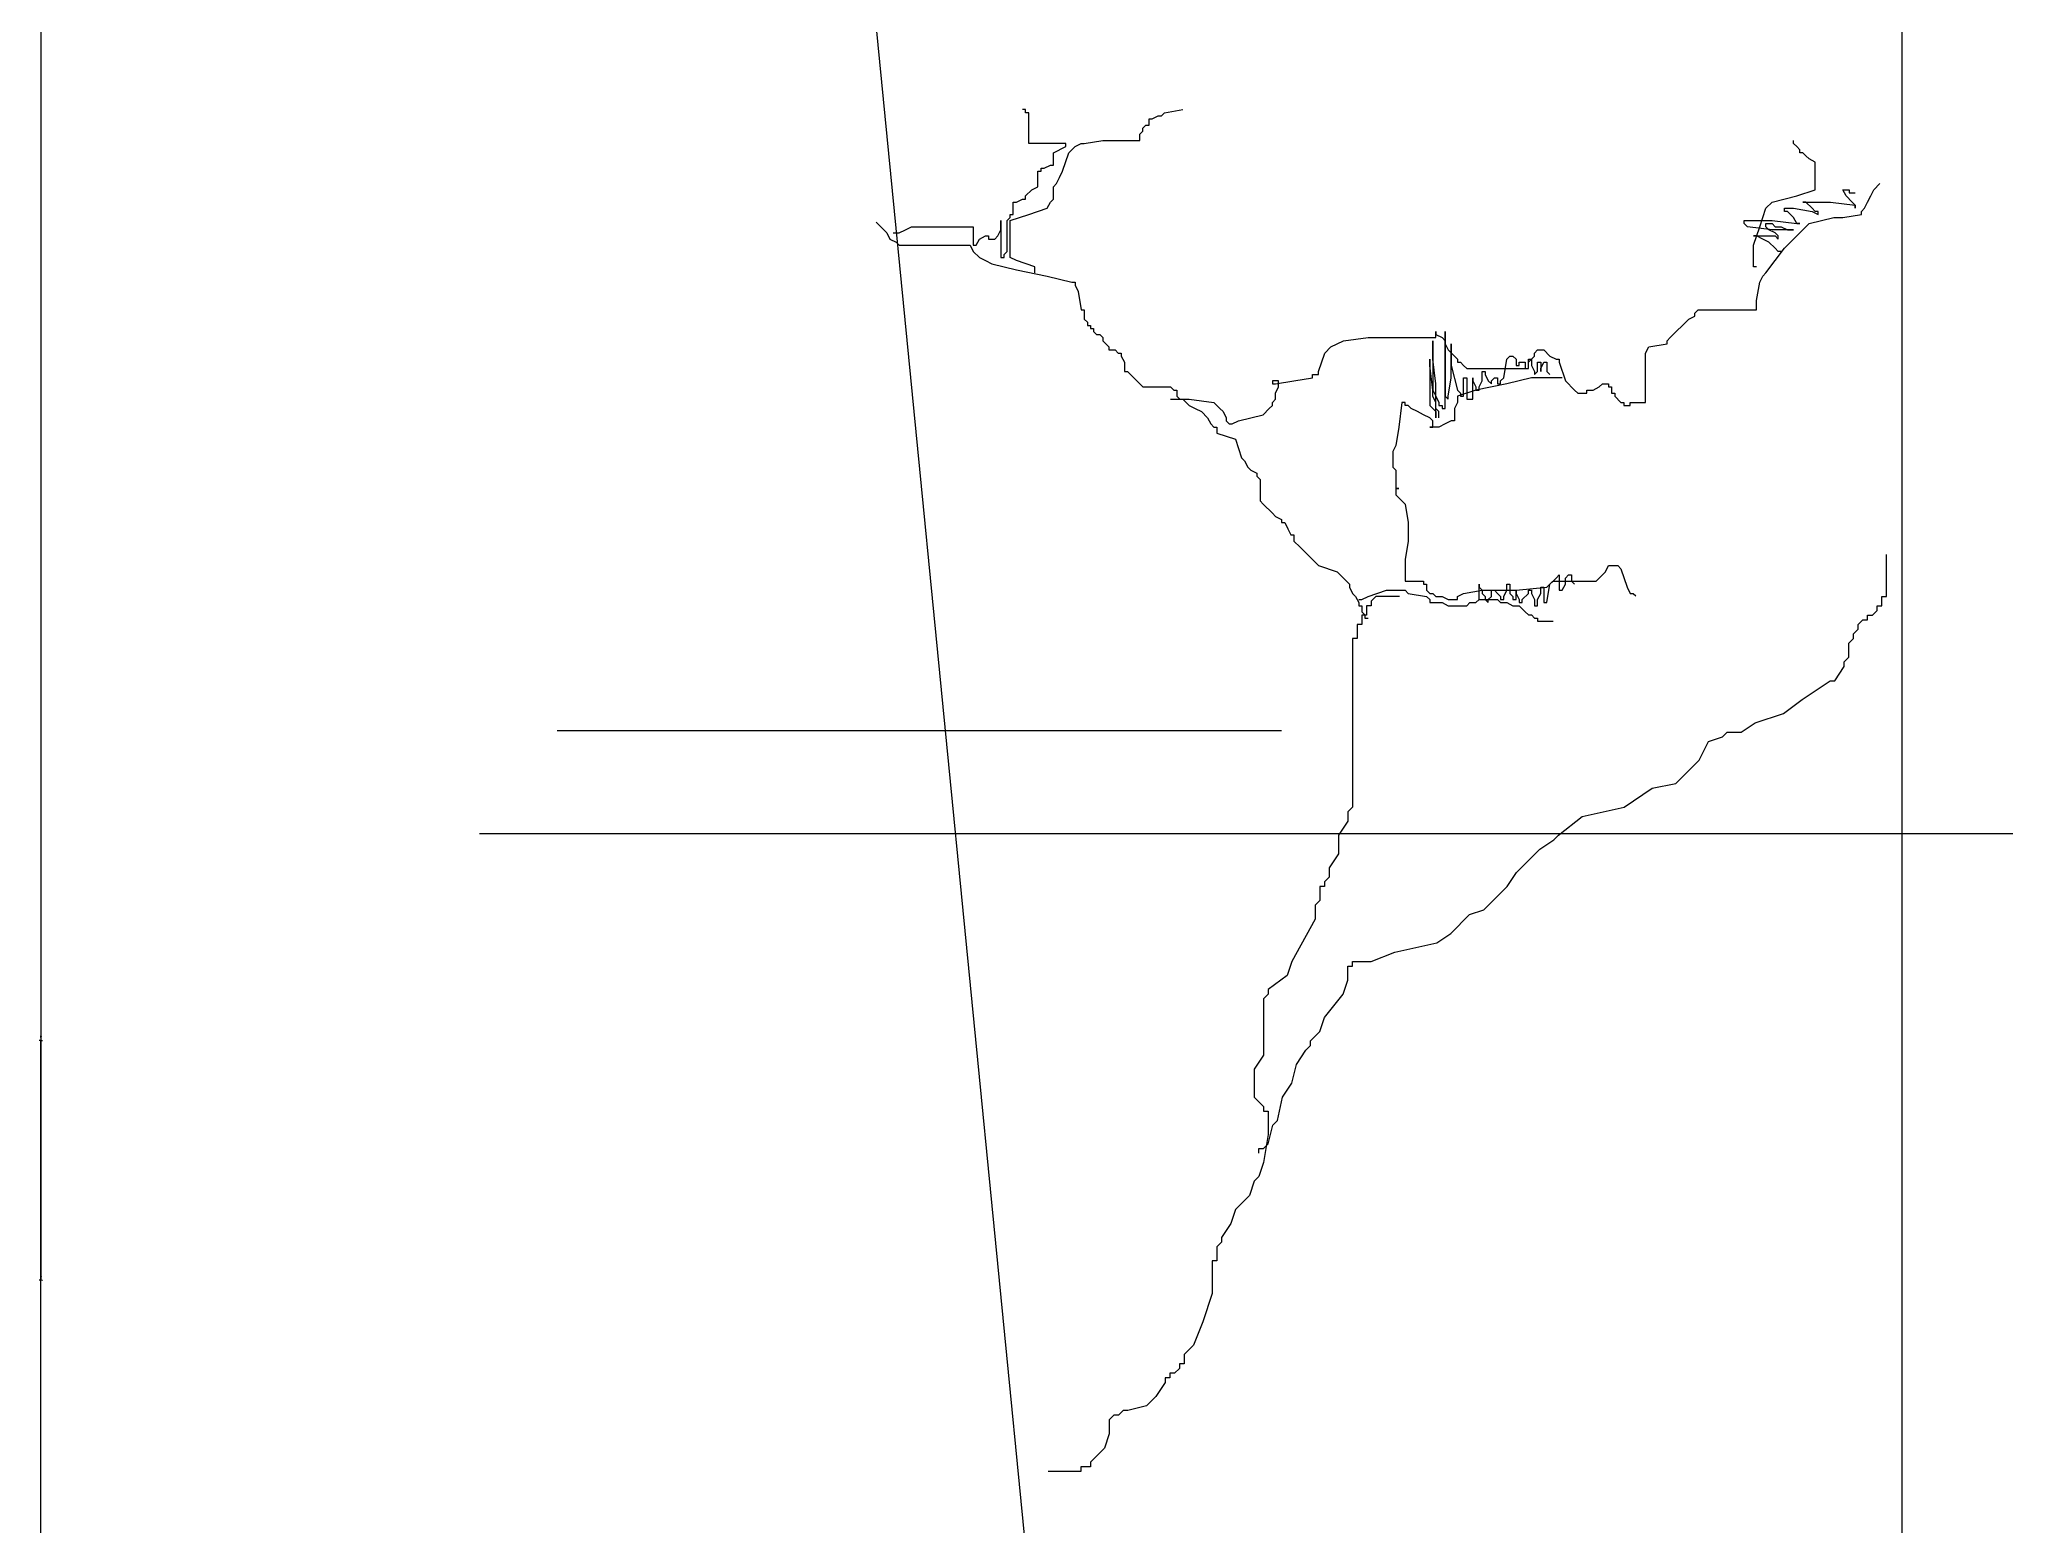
# Model space of a CAD drawing. Header units: metres. Extents: x -150 to 5859, y 346 to 5792.
# Drawn here: x -102 to 512, y 2596 to 3061 of the extents above; entities that cross this region are included whole.
import ezdxf

# ---------------------------------------------------------------- set-up
doc = ezdxf.new("R2010")
doc.units = ezdxf.units.M
for name, color, linetype in [('2', 2, 'Continuous'), ('7', 7, 'Continuous'), ('BH', 3, 'Continuous'), ('DIM', 3, 'Continuous')]:
    doc.layers.add(name, color=color, linetype=linetype)
doc.dimstyles.get("Standard").update_dxf_attribs({"dimtxt": 2.5, "dimasz": 2.5, "dimexe": 1.25, "dimexo": 0.625, "dimtad": 1, "dimcen": 2.5, "dimazin": 3, "dimtfac": 1, "dimtmove": 0, "dimatfit": 3})

# ---------------------------------------------------------------- blocks, each defined once
blk = doc.blocks.new('*D13')
for p, q in [((-101.48, 3872.94), (-101.48, 2672.94)), ((-101.73, 2672.94), (-101.98, 2672.94)), ((-101.48, 1472.94), (-101.48, 2672.94)), ((-101.48, 2672.94), (-101.48, 2672.94)), ((-101.23, 2672.94), (-100.98, 2672.94))]:
    blk.add_line(p, q)
at = {"layer": 'Defpoints'}
for p in [(-101.48, 3872.94), (-101.48, 2672.94), (-101.48, 1472.94)]:
    blk.add_point(p, dxfattribs=at)
at = {"layer": 'DIM', "insert": (-101.48, 2674.065), "char_height": 1, "attachment_point": 5}
blk.add_mtext('0', dxfattribs=at)
blk = doc.blocks.new('*D14')
for p, q in [((-101.48, 3522.94), (-101.48, 2747.94)), ((-101.73, 2747.94), (-101.98, 2747.94)), ((-101.48, 1972.94), (-101.48, 2747.94)), ((-101.48, 2747.94), (-101.48, 2747.94)), ((-101.23, 2747.94), (-100.98, 2747.94))]:
    blk.add_line(p, q)
at = {"layer": 'Defpoints'}
for p in [(-101.48, 3522.94), (-101.48, 2747.94), (-101.48, 1972.94)]:
    blk.add_point(p, dxfattribs=at)
at = {"layer": 'DIM', "insert": (-101.48, 2749.065), "char_height": 1, "attachment_point": 5}
blk.add_mtext('0', dxfattribs=at)

msp = doc.modelspace()

# ---------------------------------------------------------------- linework, layer by layer
at = {"layer": '2'}
msp.add_lwpolyline([(315.77, 1472.94), (480.1, 1472.94), (480.1, 3872.94), (80.1, 3872.94), (315.77, 1472.94)], dxfattribs=at)
at = {"layer": '7'}
msp.add_lwpolyline([(480.1, 1472.94), (480.1, 3572.94), (1980.1, 3572.94), (1980.1, 1472.94)], dxfattribs=at)
at = {"layer": 'BH'}
for p, q in [((206.23, 3038.83), (205.27, 3038.83)), ((206.23, 3037.87), (206.23, 3038.83)), ((207.2, 3037.87), (206.23, 3037.87)), ((207.2, 3028.24), (207.2, 3037.87)), ((244.79, 3034.02), (244.79, 3035.94)), ((244.79, 3035.94), (245.75, 3035.94)), ((245.75, 3035.94), (247.68, 3036.91)), ((247.68, 3036.91), (248.64, 3036.91)), ((248.64, 3036.91), (249.61, 3037.87)), ((249.61, 3037.87), (255.39, 3038.83)), ((241.89, 3031.13), (242.86, 3032.09)), ((241.89, 3029.2), (241.89, 3031.13)), ((242.86, 3033.05), (243.82, 3034.02)), ((242.86, 3032.09), (242.86, 3033.05)), ((243.82, 3034.02), (244.79, 3034.02)), ((218.76, 3028.24), (207.2, 3028.24)), ((214.91, 3025.35), (218.76, 3027.28)), ((214.91, 3021.5), (214.91, 3025.35)), ((217.8, 3019.57), (219.73, 3025.35)), ((218.76, 3027.28), (218.76, 3028.24)), ((219.73, 3025.35), (221.66, 3027.28)), ((221.66, 3027.28), (223.58, 3028.24)), ((223.58, 3028.24), (224.55, 3028.24)), ((224.55, 3028.24), (230.33, 3029.2)), ((230.33, 3029.2), (241.89, 3029.2)), ((446.22, 3028.24), (446.22, 3029.2)), ((447.18, 3027.28), (446.22, 3028.24)), ((448.15, 3026.31), (447.18, 3027.28)), ((448.15, 3025.35), (448.15, 3026.31)), ((449.11, 3025.35), (448.15, 3025.35)), ((450.07, 3024.39), (449.11, 3025.35)), ((451.04, 3023.42), (450.07, 3024.39)), ((452.97, 3022.46), (451.04, 3023.42)), ((210.09, 3014.76), (210.09, 3019.57)), ((210.09, 3019.57), (211.05, 3019.57)), ((211.05, 3019.57), (211.05, 3020.53)), ((211.05, 3020.53), (212.02, 3020.53)), ((212.02, 3020.53), (213.95, 3021.5)), ((213.95, 3021.5), (214.91, 3021.5)), ((215.87, 3015.72), (216.84, 3017.65)), ((216.84, 3017.65), (217.8, 3019.57)), ((452.97, 3013.79), (452.97, 3022.46)), ((203.34, 3009.94), (205.27, 3010.9)), ((205.27, 3010.9), (206.23, 3010.9)), ((206.23, 3011.87), (208.16, 3013.79)), ((206.23, 3010.9), (206.23, 3011.87)), ((208.16, 3013.79), (210.09, 3014.76)), ((213.95, 3009.94), (214.91, 3010.9)), ((214.91, 3014.76), (215.87, 3015.72)), ((214.91, 3010.9), (214.91, 3014.76)), ((439.47, 3009.94), (447.18, 3011.87)), ((447.18, 3011.87), (452.97, 3013.79)), ((462.6, 3011.87), (461.64, 3013.79)), ((461.64, 3013.79), (463.57, 3013.79)), ((464.53, 3009.94), (462.6, 3011.87)), ((463.57, 3013.79), (463.57, 3012.83)), ((463.57, 3012.83), (465.49, 3012.83)), ((469.35, 3009.94), (470.31, 3011.87)), ((470.31, 3011.87), (471.28, 3013.79)), ((471.28, 3013.79), (473.2, 3015.72)), ((200.45, 3004.16), (201.42, 3005.13)), ((201.42, 3004.16), (207.2, 3006.09)), ((201.42, 3005.13), (201.42, 3006.09)), ((201.42, 3006.09), (202.38, 3006.09)), ((202.38, 3006.09), (202.38, 3009.94)), ((202.38, 3009.94), (203.34, 3009.94)), ((207.2, 3006.09), (212.98, 3008.02)), ((212.98, 3008.02), (213.95, 3009.94)), ((435.62, 3002.24), (437.54, 3008.02)), ((437.54, 3008.02), (439.47, 3009.94)), ((443.33, 3007.05), (443.33, 3008.02)), ((443.33, 3008.02), (446.22, 3008.02)), ((444.29, 3007.05), (443.33, 3007.05)), ((446.22, 3005.13), (444.29, 3007.05)), ((446.22, 3008.02), (452, 3007.05)), ((447.18, 3003.2), (446.22, 3005.13)), ((450.07, 3009.94), (449.11, 3009.94)), ((449.11, 3009.94), (457.78, 3009.94)), ((452, 3008.02), (450.07, 3009.94)), ((451.04, 3003.2), (458.75, 3005.13)), ((452.97, 3007.05), (452, 3008.02)), ((452, 3007.05), (453.93, 3006.09)), ((453.93, 3007.05), (452.97, 3007.05)), ((453.93, 3006.09), (453.93, 3007.05)), ((457.78, 3009.94), (465.49, 3008.98)), ((458.75, 3005.13), (461.64, 3005.13)), ((461.64, 3005.13), (467.42, 3006.09)), ((465.49, 3008.98), (464.53, 3009.94)), ((465.49, 3008.98), (465.49, 3008.02)), ((465.49, 3008.02), (465.49, 3008.98)), ((467.42, 3007.05), (468.39, 3008.02)), ((467.42, 3006.09), (467.42, 3007.05)), ((468.39, 3008.02), (469.35, 3009.94)), ((159.48, 3003.7), (162.86, 3000.31)), ((162.86, 3000.31), (163.83, 2998.39)), ((164.79, 3000.31), (166.72, 3000.31)), ((166.72, 3000.31), (168.65, 3001.27)), ((168.65, 3001.27), (170.57, 3002.24)), ((170.57, 3002.24), (189.85, 3002.24)), ((189.85, 3002.24), (189.85, 2996.46)), ((191.78, 2998.39), (193.71, 2999.35)), ((193.71, 2999.35), (194.67, 2999.35)), ((194.67, 2999.35), (194.67, 2998.39)), ((196.6, 2998.39), (197.56, 2999.35)), ((197.56, 2999.35), (198.52, 3001.27)), ((198.52, 3001.27), (198.52, 3004.16)), ((198.52, 3004.16), (198.52, 2992.61)), ((200.45, 2994.53), (200.45, 3004.16)), ((201.42, 2992.61), (201.42, 3004.16)), ((430.8, 3004.16), (439.47, 3004.16)), ((430.8, 3003.2), (430.8, 3004.16)), ((431.76, 3002.24), (430.8, 3003.2)), ((439.47, 3001.27), (431.76, 3002.24)), ((433.69, 2996.46), (435.62, 3002.24)), ((433.69, 2999.35), (440.44, 2999.35)), ((434.65, 2999.35), (433.69, 2999.35)), ((436.58, 2998.39), (434.65, 2999.35)), ((437.54, 3002.24), (437.54, 3003.2)), ((437.54, 3003.2), (439.47, 3003.2)), ((438.51, 3001.27), (437.54, 3002.24)), ((440.44, 3000.31), (438.51, 3001.27)), ((439.47, 3004.16), (447.18, 3003.2)), ((439.47, 3003.2), (440.44, 3002.24)), ((446.22, 3001.27), (439.47, 3001.27)), ((440.44, 3002.24), (442.36, 3002.24)), ((441.4, 2999.35), (440.44, 3000.31)), ((440.44, 2999.35), (441.4, 2998.39)), ((441.4, 2998.39), (441.4, 2999.35)), ((442.36, 3002.24), (444.29, 3001.27)), ((443.33, 2995.5), (451.04, 3003.2)), ((444.29, 3001.27), (446.22, 3001.27)), ((447.18, 3003.2), (448.15, 3003.2)), ((448.15, 3003.2), (447.18, 3003.2)), ((163.83, 2998.39), (165.76, 2997.42)), ((165.76, 2997.42), (166.72, 2996.46)), ((166.72, 2996.46), (188.89, 2996.46)), ((188.89, 2996.46), (189.85, 2994.53)), ((189.85, 2996.46), (190.81, 2996.46)), ((189.85, 2994.53), (191.78, 2992.61)), ((190.81, 2996.46), (191.78, 2998.39)), ((191.78, 2992.61), (193.71, 2991.64)), ((194.67, 2998.39), (196.6, 2998.39)), ((198.52, 2992.61), (199.49, 2992.61)), ((199.49, 2993.57), (200.45, 2994.53)), ((199.49, 2992.61), (199.49, 2993.57)), ((203.34, 2991.64), (201.42, 2992.61)), ((433.69, 2989.72), (433.69, 2996.46)), ((438.51, 2997.42), (436.58, 2998.39)), ((437.54, 2987.79), (443.33, 2995.5)), ((440.44, 2995.5), (438.51, 2997.42)), ((441.4, 2994.53), (440.44, 2995.5)), ((442.36, 2994.53), (441.4, 2994.53)), ((193.71, 2991.64), (195.63, 2990.68)), ((195.63, 2990.68), (203.34, 2988.76)), ((209.13, 2989.72), (203.34, 2991.64)), ((203.34, 2988.76), (212.98, 2986.83)), ((209.13, 2987.79), (209.13, 2989.72)), ((212.98, 2986.83), (220.69, 2984.9)), ((434.65, 2989.72), (433.69, 2989.72)), ((435.62, 2984.9), (436.58, 2986.83)), ((436.58, 2986.83), (437.54, 2987.79)), ((220.69, 2984.9), (221.66, 2984.9)), ((221.66, 2984.9), (221.66, 2983.94)), ((221.66, 2983.94), (222.62, 2982.01)), ((222.62, 2982.01), (223.58, 2976.24)), ((434.65, 2979.13), (435.62, 2984.9)), ((223.58, 2976.24), (224.55, 2976.24)), ((224.55, 2976.24), (224.55, 2973.35)), ((413.45, 2973.35), (415.38, 2974.31)), ((415.38, 2975.27), (416.34, 2976.24)), ((415.38, 2974.31), (415.38, 2975.27)), ((416.34, 2976.24), (434.65, 2976.24)), ((434.65, 2976.24), (434.65, 2979.13)), ((224.55, 2973.35), (225.51, 2972.38)), ((225.51, 2972.38), (225.51, 2971.42)), ((225.51, 2971.42), (226.47, 2971.42)), ((226.47, 2971.42), (226.47, 2970.46)), ((226.47, 2970.46), (227.44, 2970.46)), ((227.44, 2970.46), (227.44, 2969.5)), ((227.44, 2969.5), (228.4, 2968.53)), ((228.4, 2968.53), (229.37, 2968.53)), ((229.37, 2968.53), (230.33, 2967.57)), ((334.42, 2967.57), (334.42, 2969.5)), ((334.42, 2969.5), (334.42, 2968.53)), ((334.42, 2968.53), (336.35, 2967.57)), ((337.31, 2969.5), (337.31, 2949.27)), ((337.31, 2945.42), (337.31, 2969.5)), ((407.67, 2967.57), (413.45, 2973.35)), ((230.33, 2967.57), (230.33, 2966.61)), ((230.33, 2966.61), (231.29, 2965.64)), ((231.29, 2965.64), (232.26, 2964.68)), ((232.26, 2964.68), (232.26, 2963.72)), ((232.26, 2963.72), (234.18, 2963.72)), ((234.18, 2963.72), (235.15, 2962.75)), ((235.15, 2962.75), (236.11, 2962.75)), ((236.11, 2962.75), (236.11, 2961.79)), ((236.11, 2961.79), (237.08, 2959.87)), ((297.79, 2956.98), (299.72, 2962.75)), ((299.72, 2962.75), (301.65, 2964.68)), ((301.65, 2964.68), (303.58, 2965.64)), ((303.58, 2965.64), (305.51, 2966.61)), ((305.51, 2966.61), (313.22, 2967.57)), ((313.22, 2967.57), (334.42, 2967.57)), ((333.45, 2960.83), (333.45, 2966.61)), ((333.45, 2966.61), (333.45, 2951.2)), ((336.35, 2967.57), (337.31, 2966.61)), ((337.31, 2966.61), (337.31, 2965.64)), ((337.31, 2965.64), (338.27, 2963.72)), ((338.27, 2963.72), (340.2, 2961.79)), ((339.24, 2955.05), (339.24, 2965.64)), ((339.24, 2965.64), (339.24, 2958.9)), ((340.2, 2961.79), (341.17, 2960.83)), ((356.59, 2960.83), (357.55, 2961.79)), ((357.55, 2961.79), (358.51, 2961.79)), ((358.51, 2961.79), (359.48, 2960.83)), ((363.33, 2959.87), (365.26, 2961.79)), ((365.26, 2962.75), (366.22, 2963.72)), ((365.26, 2961.79), (365.26, 2962.75)), ((366.22, 2963.72), (368.15, 2963.72)), ((368.15, 2963.72), (370.08, 2961.79)), ((370.08, 2961.79), (372.01, 2960.83)), ((399.96, 2962.75), (400.92, 2964.68)), ((399.96, 2947.35), (399.96, 2962.75)), ((400.92, 2964.68), (406.7, 2965.64)), ((406.7, 2966.61), (407.67, 2967.57)), ((406.7, 2965.64), (406.7, 2966.61)), ((237.08, 2959.87), (237.08, 2956.98)), ((237.08, 2956.98), (238.04, 2956.98)), ((238.04, 2956.98), (239, 2956.01)), ((239, 2956.01), (240.93, 2954.09)), ((295.87, 2955.05), (295.87, 2956.01)), ((295.87, 2956.01), (297.79, 2956.01)), ((297.79, 2956.01), (297.79, 2956.98)), ((332.49, 2958.9), (332.49, 2960.83)), ((332.49, 2960.83), (332.49, 2946.38)), ((333.45, 2951.2), (332.49, 2958.9)), ((334.42, 2953.12), (333.45, 2960.83)), ((339.24, 2958.9), (341.17, 2951.2)), ((341.17, 2960.83), (341.17, 2959.87)), ((341.17, 2959.87), (342.13, 2959.87)), ((342.13, 2959.87), (343.09, 2958.9)), ((343.09, 2958.9), (344.06, 2957.94)), ((344.06, 2957.94), (363.33, 2957.94)), ((348.88, 2954.09), (348.88, 2956.98)), ((348.88, 2956.98), (349.84, 2956.98)), ((349.84, 2956.98), (349.84, 2956.01)), ((349.84, 2956.01), (350.8, 2954.09)), ((355.62, 2955.05), (356.59, 2960.83)), ((359.48, 2960.83), (359.48, 2958.9)), ((359.48, 2958.9), (360.44, 2958.9)), ((360.44, 2959.87), (362.37, 2959.87)), ((360.44, 2958.9), (360.44, 2959.87)), ((362.37, 2959.87), (362.37, 2957.94)), ((362.37, 2957.94), (363.33, 2957.94)), ((363.33, 2957.94), (363.33, 2960.83)), ((363.33, 2960.83), (364.3, 2960.83)), ((363.33, 2957.94), (363.33, 2959.87)), ((364.3, 2960.83), (364.3, 2958.9)), ((364.3, 2958.9), (365.26, 2956.98)), ((365.26, 2956.98), (365.26, 2956.01)), ((365.26, 2956.01), (366.22, 2956.98)), ((366.22, 2956.98), (366.22, 2959.87)), ((366.22, 2959.87), (367.19, 2959.87)), ((367.19, 2959.87), (367.19, 2956.98)), ((367.19, 2957.94), (368.15, 2959.87)), ((367.19, 2956.98), (367.19, 2957.94)), ((368.15, 2959.87), (369.12, 2959.87)), ((369.12, 2959.87), (369.12, 2956.98)), ((369.12, 2956.98), (370.08, 2956.01)), ((372.01, 2960.83), (372.97, 2960.83)), ((372.97, 2960.83), (372.97, 2959.87)), ((372.97, 2959.87), (374.9, 2954.09)), ((240.93, 2954.09), (242.86, 2952.16)), ((242.86, 2952.16), (251.53, 2952.16)), ((251.53, 2952.16), (252.5, 2951.2)), ((252.5, 2951.2), (253.46, 2951.2)), ((253.46, 2951.2), (253.46, 2949.27)), ((285.27, 2954.09), (283.34, 2954.09)), ((283.34, 2954.09), (283.34, 2953.12)), ((283.34, 2953.12), (284.3, 2953.12)), ((284.3, 2953.12), (290.08, 2954.09)), ((284.3, 2950.24), (285.27, 2952.16)), ((284.3, 2948.31), (284.3, 2950.24)), ((285.27, 2952.16), (285.27, 2954.09)), ((290.08, 2954.09), (295.87, 2955.05)), ((333.45, 2949.27), (333.45, 2951.2)), ((333.45, 2951.2), (334.42, 2949.27)), ((334.42, 2942.53), (334.42, 2953.12)), ((338.27, 2949.27), (339.24, 2955.05)), ((346.95, 2951.2), (341.17, 2949.27)), ((341.17, 2951.2), (342.13, 2950.24)), ((342.13, 2950.24), (342.13, 2949.27)), ((343.09, 2949.27), (343.09, 2955.05)), ((343.09, 2955.05), (344.06, 2955.05)), ((344.06, 2955.05), (344.06, 2948.31)), ((345.98, 2948.31), (345.98, 2955.05)), ((345.98, 2955.05), (345.98, 2954.09)), ((345.98, 2954.09), (346.95, 2952.16)), ((356.59, 2953.12), (346.95, 2951.2)), ((346.95, 2952.16), (346.95, 2951.2)), ((346.95, 2951.2), (347.91, 2951.2)), ((347.91, 2952.16), (348.88, 2954.09)), ((347.91, 2951.2), (347.91, 2952.16)), ((350.8, 2954.09), (351.77, 2953.12)), ((351.77, 2954.09), (352.73, 2955.05)), ((351.77, 2953.12), (351.77, 2954.09)), ((352.73, 2955.05), (353.69, 2955.05)), ((353.69, 2955.05), (353.69, 2953.12)), ((353.69, 2953.12), (354.66, 2953.12)), ((354.66, 2954.09), (355.62, 2955.05)), ((354.66, 2953.12), (354.66, 2954.09)), ((364.3, 2955.05), (356.59, 2953.12)), ((373.93, 2955.05), (364.3, 2955.05)), ((374.9, 2954.09), (377.79, 2951.2)), ((377.79, 2951.2), (378.75, 2950.24)), ((378.75, 2950.24), (381.64, 2950.24)), ((381.64, 2950.24), (381.64, 2951.2)), ((381.64, 2951.2), (383.57, 2951.2)), ((383.57, 2951.2), (385.5, 2952.16)), ((385.5, 2952.16), (386.46, 2953.12)), ((386.46, 2953.12), (388.39, 2953.12)), ((388.39, 2953.12), (388.39, 2952.16)), ((388.39, 2952.16), (389.35, 2952.16)), ((389.35, 2952.16), (389.35, 2950.24)), ((389.35, 2950.24), (390.32, 2950.24)), ((390.32, 2950.24), (390.32, 2949.27)), ((251.53, 2948.31), (257.32, 2948.31)), ((253.46, 2949.27), (254.42, 2948.31)), ((254.42, 2948.31), (255.39, 2948.31)), ((255.39, 2948.31), (256.35, 2947.35)), ((256.35, 2947.35), (257.32, 2946.38)), ((257.32, 2948.31), (265.03, 2947.35)), ((257.32, 2946.38), (259.24, 2945.42)), ((259.24, 2945.42), (261.17, 2944.46)), ((261.17, 2944.46), (263.1, 2942.53)), ((265.03, 2947.35), (266.95, 2945.42)), ((266.95, 2945.42), (267.92, 2944.46)), ((267.92, 2944.46), (268.88, 2942.53)), ((272.74, 2941.57), (280.45, 2943.49)), ((280.45, 2943.49), (282.37, 2945.42)), ((282.37, 2945.42), (283.34, 2946.38)), ((283.34, 2947.35), (284.3, 2948.31)), ((283.34, 2946.38), (283.34, 2947.35)), ((323.82, 2947.35), (322.85, 2939.64)), ((324.78, 2947.35), (323.82, 2947.35)), ((324.78, 2946.38), (324.78, 2947.35)), ((325.74, 2946.38), (324.78, 2946.38)), ((326.71, 2945.42), (325.74, 2946.38)), ((328.64, 2944.46), (326.71, 2945.42)), ((330.56, 2943.49), (328.64, 2944.46)), ((332.49, 2942.53), (330.56, 2943.49)), ((332.49, 2946.38), (334.42, 2944.46)), ((334.42, 2947.35), (333.45, 2949.27)), ((334.42, 2949.27), (335.38, 2947.35)), ((334.42, 2945.42), (334.42, 2947.35)), ((335.38, 2944.46), (334.42, 2945.42)), ((334.42, 2944.46), (334.42, 2942.53)), ((335.38, 2947.35), (335.38, 2946.38)), ((335.38, 2946.38), (336.35, 2946.38)), ((335.38, 2942.53), (335.38, 2944.46)), ((336.35, 2946.38), (336.35, 2945.42)), ((336.35, 2945.42), (337.31, 2945.42)), ((337.31, 2949.27), (338.27, 2948.31)), ((338.27, 2948.31), (338.27, 2949.27)), ((341.17, 2947.35), (340.2, 2945.42)), ((340.2, 2945.42), (340.2, 2941.57)), ((341.17, 2949.27), (341.17, 2947.35)), ((342.13, 2949.27), (343.09, 2949.27)), ((344.06, 2948.31), (345.98, 2948.31)), ((390.32, 2949.27), (392.25, 2947.35)), ((392.25, 2947.35), (393.21, 2947.35)), ((393.21, 2947.35), (393.21, 2946.38)), ((393.21, 2946.38), (395.14, 2946.38)), ((395.14, 2947.35), (399.96, 2947.35)), ((395.14, 2946.38), (395.14, 2947.35)), ((263.1, 2942.53), (264.06, 2940.61)), ((264.06, 2940.61), (265.03, 2939.64)), ((265.03, 2939.64), (265.99, 2939.64)), ((265.99, 2939.64), (265.99, 2937.72)), ((265.99, 2937.72), (271.77, 2935.79)), ((268.88, 2942.53), (268.88, 2941.57)), ((268.88, 2941.57), (269.84, 2940.61)), ((269.84, 2940.61), (270.81, 2940.61)), ((270.81, 2940.61), (272.74, 2941.57)), ((322.85, 2939.64), (321.89, 2933.86)), ((333.45, 2941.57), (332.49, 2942.53)), ((335.38, 2939.64), (332.49, 2939.64)), ((332.49, 2939.64), (333.45, 2939.64)), ((333.45, 2939.64), (333.45, 2941.57)), ((337.31, 2940.61), (335.38, 2939.64)), ((339.24, 2941.57), (337.31, 2940.61)), ((340.2, 2941.57), (339.24, 2941.57)), ((271.77, 2935.79), (273.7, 2930.01)), ((321.89, 2933.86), (320.93, 2931.94)), ((320.93, 2931.94), (320.93, 2927.12)), ((273.7, 2930.01), (274.66, 2929.05)), ((274.66, 2929.05), (275.63, 2927.12)), ((275.63, 2927.12), (276.59, 2926.16)), ((276.59, 2926.16), (278.52, 2925.2)), ((278.52, 2925.2), (278.52, 2924.23)), ((320.93, 2927.12), (321.89, 2926.16)), ((321.89, 2926.16), (321.89, 2920.38)), ((278.52, 2924.23), (279.48, 2923.27)), ((279.48, 2923.27), (279.48, 2916.53)), ((321.89, 2920.38), (322.85, 2920.38)), ((322.85, 2920.38), (321.89, 2920.38)), ((321.89, 2920.38), (321.89, 2918.46)), ((279.48, 2916.53), (280.45, 2915.57)), ((280.45, 2915.57), (283.34, 2912.68)), ((283.34, 2912.68), (284.3, 2911.71)), ((321.89, 2918.46), (322.85, 2917.49)), ((322.85, 2917.49), (324.78, 2915.57)), ((324.78, 2915.57), (325.74, 2909.79)), ((284.3, 2911.71), (286.23, 2910.75)), ((286.23, 2910.75), (286.23, 2909.79)), ((286.23, 2909.79), (287.19, 2909.79)), ((287.19, 2909.79), (288.16, 2907.86)), ((288.16, 2907.86), (289.12, 2905.94)), ((325.74, 2909.79), (325.74, 2904.01)), ((289.12, 2905.94), (290.08, 2905.94)), ((290.08, 2905.94), (290.08, 2904.01)), ((290.08, 2904.01), (292.01, 2902.08)), ((292.01, 2902.08), (293.94, 2900.16)), ((325.74, 2904.01), (324.78, 2898.23)), ((293.94, 2900.16), (294.9, 2899.2)), ((294.9, 2899.2), (295.87, 2898.23)), ((295.87, 2898.23), (297.79, 2896.31)), ((297.79, 2896.31), (303.58, 2894.38)), ((303.58, 2894.38), (305.51, 2892.45)), ((324.78, 2898.23), (324.78, 2891.49)), ((385.5, 2892.45), (387.43, 2894.38)), ((387.43, 2894.38), (388.39, 2896.31)), ((388.39, 2896.31), (391.28, 2896.31)), ((391.28, 2896.31), (392.25, 2895.34)), ((392.25, 2895.34), (394.17, 2889.57)), ((475.21, 2886.67), (475.21, 2899.84)), ((305.51, 2892.45), (306.47, 2891.49)), ((306.47, 2891.49), (307.43, 2890.53)), ((307.43, 2890.53), (307.43, 2889.57)), ((307.43, 2889.57), (308.4, 2887.64)), ((313.22, 2886.68), (319, 2888.6)), ((319, 2888.6), (324.78, 2888.6)), ((324.78, 2891.49), (330.56, 2891.49)), ((324.78, 2888.6), (325.74, 2887.64)), ((330.56, 2891.49), (330.56, 2890.53)), ((330.56, 2890.53), (331.53, 2890.53)), ((331.53, 2890.53), (331.53, 2888.6)), ((331.53, 2888.6), (332.49, 2887.64)), ((343.09, 2887.64), (348.88, 2888.6)), ((347.91, 2885.71), (347.91, 2890.53)), ((347.91, 2890.53), (347.91, 2889.57)), ((347.91, 2889.57), (348.88, 2888.6)), ((348.88, 2888.6), (359.48, 2888.6)), ((348.88, 2888.6), (348.88, 2887.64)), ((351.77, 2886.68), (351.77, 2888.6)), ((351.77, 2888.6), (352.73, 2888.6)), ((352.73, 2888.6), (353.69, 2887.64)), ((355.62, 2886.68), (356.59, 2888.6)), ((356.59, 2888.6), (356.59, 2890.53)), ((356.59, 2890.53), (357.55, 2890.53)), ((357.55, 2890.53), (357.55, 2887.64)), ((359.48, 2888.6), (369.12, 2889.57)), ((359.48, 2885.71), (359.48, 2888.6)), ((359.48, 2888.6), (359.48, 2887.64)), ((363.33, 2887.64), (363.33, 2888.6)), ((363.33, 2888.6), (364.3, 2888.6)), ((364.3, 2888.6), (364.3, 2887.64)), ((367.19, 2887.64), (367.19, 2889.57)), ((367.19, 2889.57), (368.15, 2889.57)), ((368.15, 2889.57), (368.15, 2884.75)), ((369.12, 2889.57), (370.08, 2890.53)), ((369.12, 2884.75), (370.08, 2890.53)), ((370.08, 2890.53), (372.01, 2892.45)), ((370.08, 2890.53), (371.04, 2891.49)), ((371.04, 2891.49), (384.54, 2891.49)), ((372.01, 2892.45), (372.97, 2893.42)), ((372.97, 2893.42), (372.97, 2888.6)), ((372.97, 2888.6), (373.93, 2888.6)), ((373.93, 2888.6), (374.9, 2890.53)), ((374.9, 2892.45), (375.86, 2893.42)), ((374.9, 2890.53), (374.9, 2892.45)), ((375.86, 2893.42), (376.83, 2893.42)), ((376.83, 2893.42), (376.83, 2891.49)), ((376.83, 2891.49), (377.79, 2890.53)), ((384.54, 2891.49), (385.5, 2892.45)), ((394.17, 2889.57), (395.14, 2887.64)), ((308.4, 2887.64), (309.36, 2886.68)), ((309.36, 2886.68), (310.32, 2884.75)), ((310.32, 2885.71), (311.29, 2885.71)), ((310.32, 2884.75), (310.32, 2883.79)), ((310.32, 2883.79), (311.29, 2883.79)), ((311.29, 2885.71), (313.22, 2886.68)), ((311.29, 2883.79), (311.29, 2881.86)), ((311.29, 2881.86), (312.25, 2880.9)), ((312.79, 2883.75), (312.79, 2880.82)), ((314.25, 2883.75), (312.79, 2883.75)), ((315.71, 2886.67), (314.25, 2885.21)), ((314.25, 2885.21), (314.25, 2883.75)), ((323.03, 2886.67), (315.71, 2886.67)), ((325.74, 2887.64), (331.53, 2886.68)), ((331.53, 2886.68), (332.49, 2885.71)), ((332.49, 2887.64), (333.45, 2887.64)), ((332.49, 2885.71), (332.49, 2884.75)), ((332.49, 2884.75), (336.35, 2884.75)), ((333.45, 2887.64), (334.42, 2886.68)), ((334.42, 2886.68), (336.35, 2886.68)), ((336.35, 2886.68), (338.27, 2885.71)), ((336.35, 2884.75), (338.27, 2883.79)), ((338.27, 2885.71), (341.17, 2885.71)), ((338.27, 2883.79), (344.06, 2883.79)), ((341.17, 2886.68), (343.09, 2887.64)), ((341.17, 2885.71), (341.17, 2886.68)), ((344.06, 2883.79), (345.02, 2884.75)), ((345.02, 2884.75), (346.95, 2884.75)), ((346.95, 2884.75), (347.91, 2885.71)), ((347.91, 2885.71), (353.69, 2885.71)), ((348.88, 2887.64), (349.84, 2886.68)), ((349.84, 2886.68), (349.84, 2885.71)), ((349.84, 2885.71), (350.8, 2884.75)), ((350.8, 2885.71), (351.77, 2886.68)), ((350.8, 2884.75), (350.8, 2885.71)), ((353.69, 2887.64), (354.66, 2886.68)), ((353.69, 2885.71), (354.66, 2884.75)), ((354.66, 2886.68), (354.66, 2885.71)), ((354.66, 2885.71), (355.62, 2885.71)), ((354.66, 2884.75), (356.59, 2884.75)), ((355.62, 2885.71), (355.62, 2886.68)), ((356.59, 2884.75), (358.51, 2883.79)), ((357.55, 2887.64), (358.51, 2886.68)), ((358.51, 2886.68), (358.51, 2885.71)), ((358.51, 2885.71), (359.48, 2885.71)), ((358.51, 2883.79), (360.44, 2883.79)), ((359.48, 2887.64), (360.44, 2885.71)), ((360.44, 2885.71), (360.44, 2884.75)), ((360.44, 2884.75), (361.41, 2884.75)), ((360.44, 2883.79), (361.41, 2882.82)), ((361.41, 2885.71), (363.33, 2887.64)), ((361.41, 2884.75), (361.41, 2885.71)), ((361.41, 2882.82), (362.37, 2881.86)), ((362.37, 2881.86), (363.33, 2880.9)), ((364.3, 2887.64), (365.26, 2885.71)), ((365.26, 2885.71), (365.26, 2883.79)), ((365.26, 2883.79), (366.22, 2883.79)), ((366.22, 2885.71), (367.19, 2887.64)), ((366.22, 2883.79), (366.22, 2885.71)), ((368.15, 2884.75), (369.12, 2884.75)), ((395.14, 2887.64), (396.1, 2887.64)), ((396.1, 2887.64), (396.87, 2886.87)), ((470.82, 2880.82), (472.28, 2882.29)), ((472.28, 2883.75), (473.74, 2883.75)), ((472.28, 2882.29), (472.28, 2883.75)), ((473.74, 2886.67), (475.21, 2886.67)), ((473.74, 2883.75), (473.74, 2886.67)), ((309.86, 2877.9), (309.86, 2873.51)), ((311.32, 2877.9), (309.86, 2877.9)), ((311.32, 2880.82), (311.32, 2877.9)), ((312.79, 2880.82), (311.32, 2880.82)), ((312.25, 2880.9), (312.25, 2879.94)), ((312.25, 2879.94), (313.22, 2879.94)), ((363.33, 2880.9), (364.3, 2880.9)), ((364.3, 2880.9), (365.26, 2879.94)), ((365.26, 2879.94), (366.22, 2879.94)), ((366.22, 2879.94), (366.22, 2878.97)), ((366.22, 2878.97), (371.04, 2878.97)), ((464.96, 2874.98), (466.43, 2876.44)), ((466.43, 2877.9), (467.89, 2879.36)), ((466.43, 2876.44), (466.43, 2877.9)), ((467.89, 2879.36), (469.35, 2879.36)), ((469.35, 2880.82), (470.82, 2880.82)), ((469.35, 2879.36), (469.35, 2880.82)), ((308.4, 2873.51), (308.4, 2820.87)), ((309.86, 2873.51), (308.4, 2873.51)), ((463.5, 2872.05), (464.96, 2873.51)), ((463.5, 2867.66), (463.5, 2872.05)), ((464.96, 2873.51), (464.96, 2874.98)), ((459.11, 2860.35), (462.04, 2864.74)), ((462.04, 2866.2), (463.5, 2867.66)), ((462.04, 2864.74), (462.04, 2866.2)), ((448.87, 2854.5), (453.26, 2857.43)), ((453.26, 2857.43), (457.65, 2860.35)), ((457.65, 2860.35), (459.11, 2860.35)), ((443.01, 2850.12), (448.87, 2854.5)), ((429.85, 2844.27), (434.24, 2847.19)), ((434.24, 2847.19), (443.01, 2850.12)), ((416.68, 2835.49), (419.6, 2841.34)), ((419.6, 2841.34), (423.99, 2842.8)), ((423.99, 2842.8), (425.46, 2844.27)), ((425.46, 2844.27), (429.85, 2844.27)), ((409.36, 2828.18), (415.21, 2834.03)), ((415.21, 2834.03), (416.68, 2835.49)), ((393.26, 2820.87), (402.04, 2826.72)), ((402.04, 2826.72), (409.36, 2828.18)), ((308.4, 2820.87), (306.93, 2819.41)), ((380.09, 2817.94), (393.26, 2820.87)), ((306.93, 2816.48), (304.01, 2812.09)), ((306.93, 2819.41), (306.93, 2816.48)), ((372.78, 2812.09), (380.09, 2817.94)), ((304.01, 2812.09), (304.01, 2806.24)), ((366.93, 2807.71), (371.32, 2810.63)), ((371.32, 2810.63), (372.78, 2812.09)), ((304.01, 2806.24), (301.08, 2801.86)), ((361.07, 2801.86), (362.54, 2803.32)), ((362.54, 2803.32), (364, 2804.78)), ((364, 2804.78), (366.93, 2807.71)), ((298.15, 2796.01), (298.15, 2791.62)), ((299.62, 2796.01), (298.15, 2796.01)), ((301.08, 2798.93), (299.62, 2797.47)), ((299.62, 2797.47), (299.62, 2796.01)), ((301.08, 2801.86), (301.08, 2798.93)), ((350.83, 2790.16), (356.68, 2796.01)), ((356.68, 2796.01), (359.61, 2800.4)), ((359.61, 2800.4), (361.07, 2801.86)), ((298.15, 2791.62), (296.69, 2790.16)), ((296.69, 2790.16), (296.69, 2785.77)), ((349.37, 2788.7), (350.83, 2790.16)), ((296.69, 2785.77), (289.37, 2772.61)), ((339.12, 2781.38), (344.98, 2787.23)), ((344.98, 2787.23), (349.37, 2788.7)), ((321.56, 2775.54), (334.73, 2778.46)), ((334.73, 2778.46), (339.12, 2781.38)), ((289.37, 2772.61), (287.91, 2768.22)), ((308.4, 2771.15), (308.4, 2772.61)), ((308.4, 2772.61), (314.25, 2772.61)), ((314.25, 2772.61), (321.56, 2775.54)), ((287.91, 2768.22), (282.06, 2763.84)), ((305.47, 2762.37), (306.93, 2766.76)), ((306.93, 2771.15), (308.4, 2771.15)), ((306.93, 2766.76), (306.93, 2771.15)), ((282.06, 2762.37), (280.59, 2760.91)), ((280.59, 2760.91), (280.59, 2743.36)), ((282.06, 2763.84), (282.06, 2762.37)), ((299.62, 2755.06), (305.47, 2762.37)), ((298.15, 2750.67), (299.62, 2755.06)), ((295.23, 2747.75), (296.69, 2749.21)), ((295.23, 2746.29), (295.23, 2747.75)), ((296.69, 2749.21), (298.15, 2750.67)), ((280.59, 2743.36), (277.67, 2738.98)), ((290.84, 2740.44), (293.76, 2744.83)), ((293.76, 2744.83), (295.23, 2746.29)), ((277.67, 2738.98), (277.67, 2730.2)), ((286.45, 2730.2), (289.37, 2734.59)), ((289.37, 2734.59), (290.84, 2740.44)), ((277.67, 2730.2), (279.13, 2728.74)), ((279.13, 2728.74), (280.59, 2727.28)), ((284.98, 2722.89), (286.45, 2730.2)), ((280.59, 2727.28), (280.59, 2725.81)), ((280.59, 2725.81), (282.06, 2725.81)), ((282.06, 2725.81), (282.06, 2718.5)), ((283.52, 2721.43), (284.98, 2722.89)), ((282.06, 2718.5), (280.59, 2709.73)), ((282.06, 2715.58), (283.52, 2721.43)), ((279.13, 2714.12), (280.59, 2714.12)), ((279.13, 2712.65), (279.13, 2714.12)), ((280.59, 2714.12), (282.06, 2715.58)), ((277.67, 2703.88), (276.2, 2699.49)), ((279.13, 2705.34), (277.67, 2703.88)), ((280.59, 2709.73), (279.13, 2705.34)), ((276.2, 2699.49), (273.28, 2696.57)), ((271.81, 2695.11), (270.35, 2690.72)), ((273.28, 2696.57), (271.81, 2695.11)), ((270.35, 2690.72), (267.42, 2686.33)), ((267.42, 2686.33), (267.42, 2684.87)), ((267.42, 2684.87), (265.96, 2683.41)), ((265.96, 2683.41), (265.96, 2679.02)), ((264.5, 2679.02), (264.5, 2668.78)), ((265.96, 2679.02), (264.5, 2679.02)), ((264.5, 2668.78), (261.57, 2660.01)), ((261.57, 2660.01), (258.64, 2652.7)), ((257.18, 2651.23), (255.72, 2649.77)), ((255.72, 2649.77), (255.72, 2646.85)), ((258.64, 2652.7), (257.18, 2651.23)), ((249.87, 2642.46), (249.87, 2641)), ((251.33, 2642.46), (249.87, 2642.46)), ((251.33, 2643.92), (251.33, 2642.46)), ((252.79, 2643.92), (251.33, 2643.92)), ((254.26, 2645.38), (252.79, 2643.92)), ((254.26, 2646.85), (254.26, 2645.38)), ((255.72, 2646.85), (254.26, 2646.85)), ((246.94, 2636.61), (245.48, 2635.15)), ((249.87, 2641), (246.94, 2636.61)), ((233.77, 2630.76), (232.31, 2629.3)), ((235.23, 2630.76), (233.77, 2630.76)), ((236.7, 2632.22), (235.23, 2630.76)), ((238.16, 2632.22), (236.7, 2632.22)), ((244.01, 2633.69), (238.16, 2632.22)), ((245.48, 2635.15), (244.01, 2633.69)), ((232.31, 2624.91), (230.84, 2620.52)), ((232.31, 2629.3), (232.31, 2624.91)), ((229.38, 2619.06), (227.92, 2617.6)), ((230.84, 2620.52), (229.38, 2619.06)), ((223.53, 2613.21), (213.28, 2613.21)), ((223.53, 2614.68), (223.53, 2613.21)), ((226.45, 2614.68), (223.53, 2614.68)), ((227.92, 2617.6), (226.45, 2616.14)), ((226.45, 2616.14), (226.45, 2614.68))]:
    msp.add_line(p, q, dxfattribs=at)
at = {"layer": 'DIM'}
msp.add_line((35.58, 2812.59), (2515.8, 2812.59), dxfattribs=at)
msp.add_lwpolyline([(59.82, 2844.74), (286.22, 2844.74)], dxfattribs=at)

# ---------------------------------------------------------------- dimensions: what is measured, and where the dimension line sits
for base, p1, p2, picture, middle in [((-101.48, 2672.94), (-101.48, 3872.94), (-101.48, 1472.94), '*D13', (-101.48, 2674.065)), ((-101.48, 2747.94), (-101.48, 3522.94), (-101.48, 1972.94), '*D14', (-101.48, 2749.065))]:
    dim = msp.add_linear_dim(base=base, p1=p1, p2=p2, dimstyle='Standard', dxfattribs=at)
    dim.commit()
    dim.dimension.update_dxf_attribs({"geometry": picture, "text_midpoint": middle})

doc.saveas('drawing.dxf')
